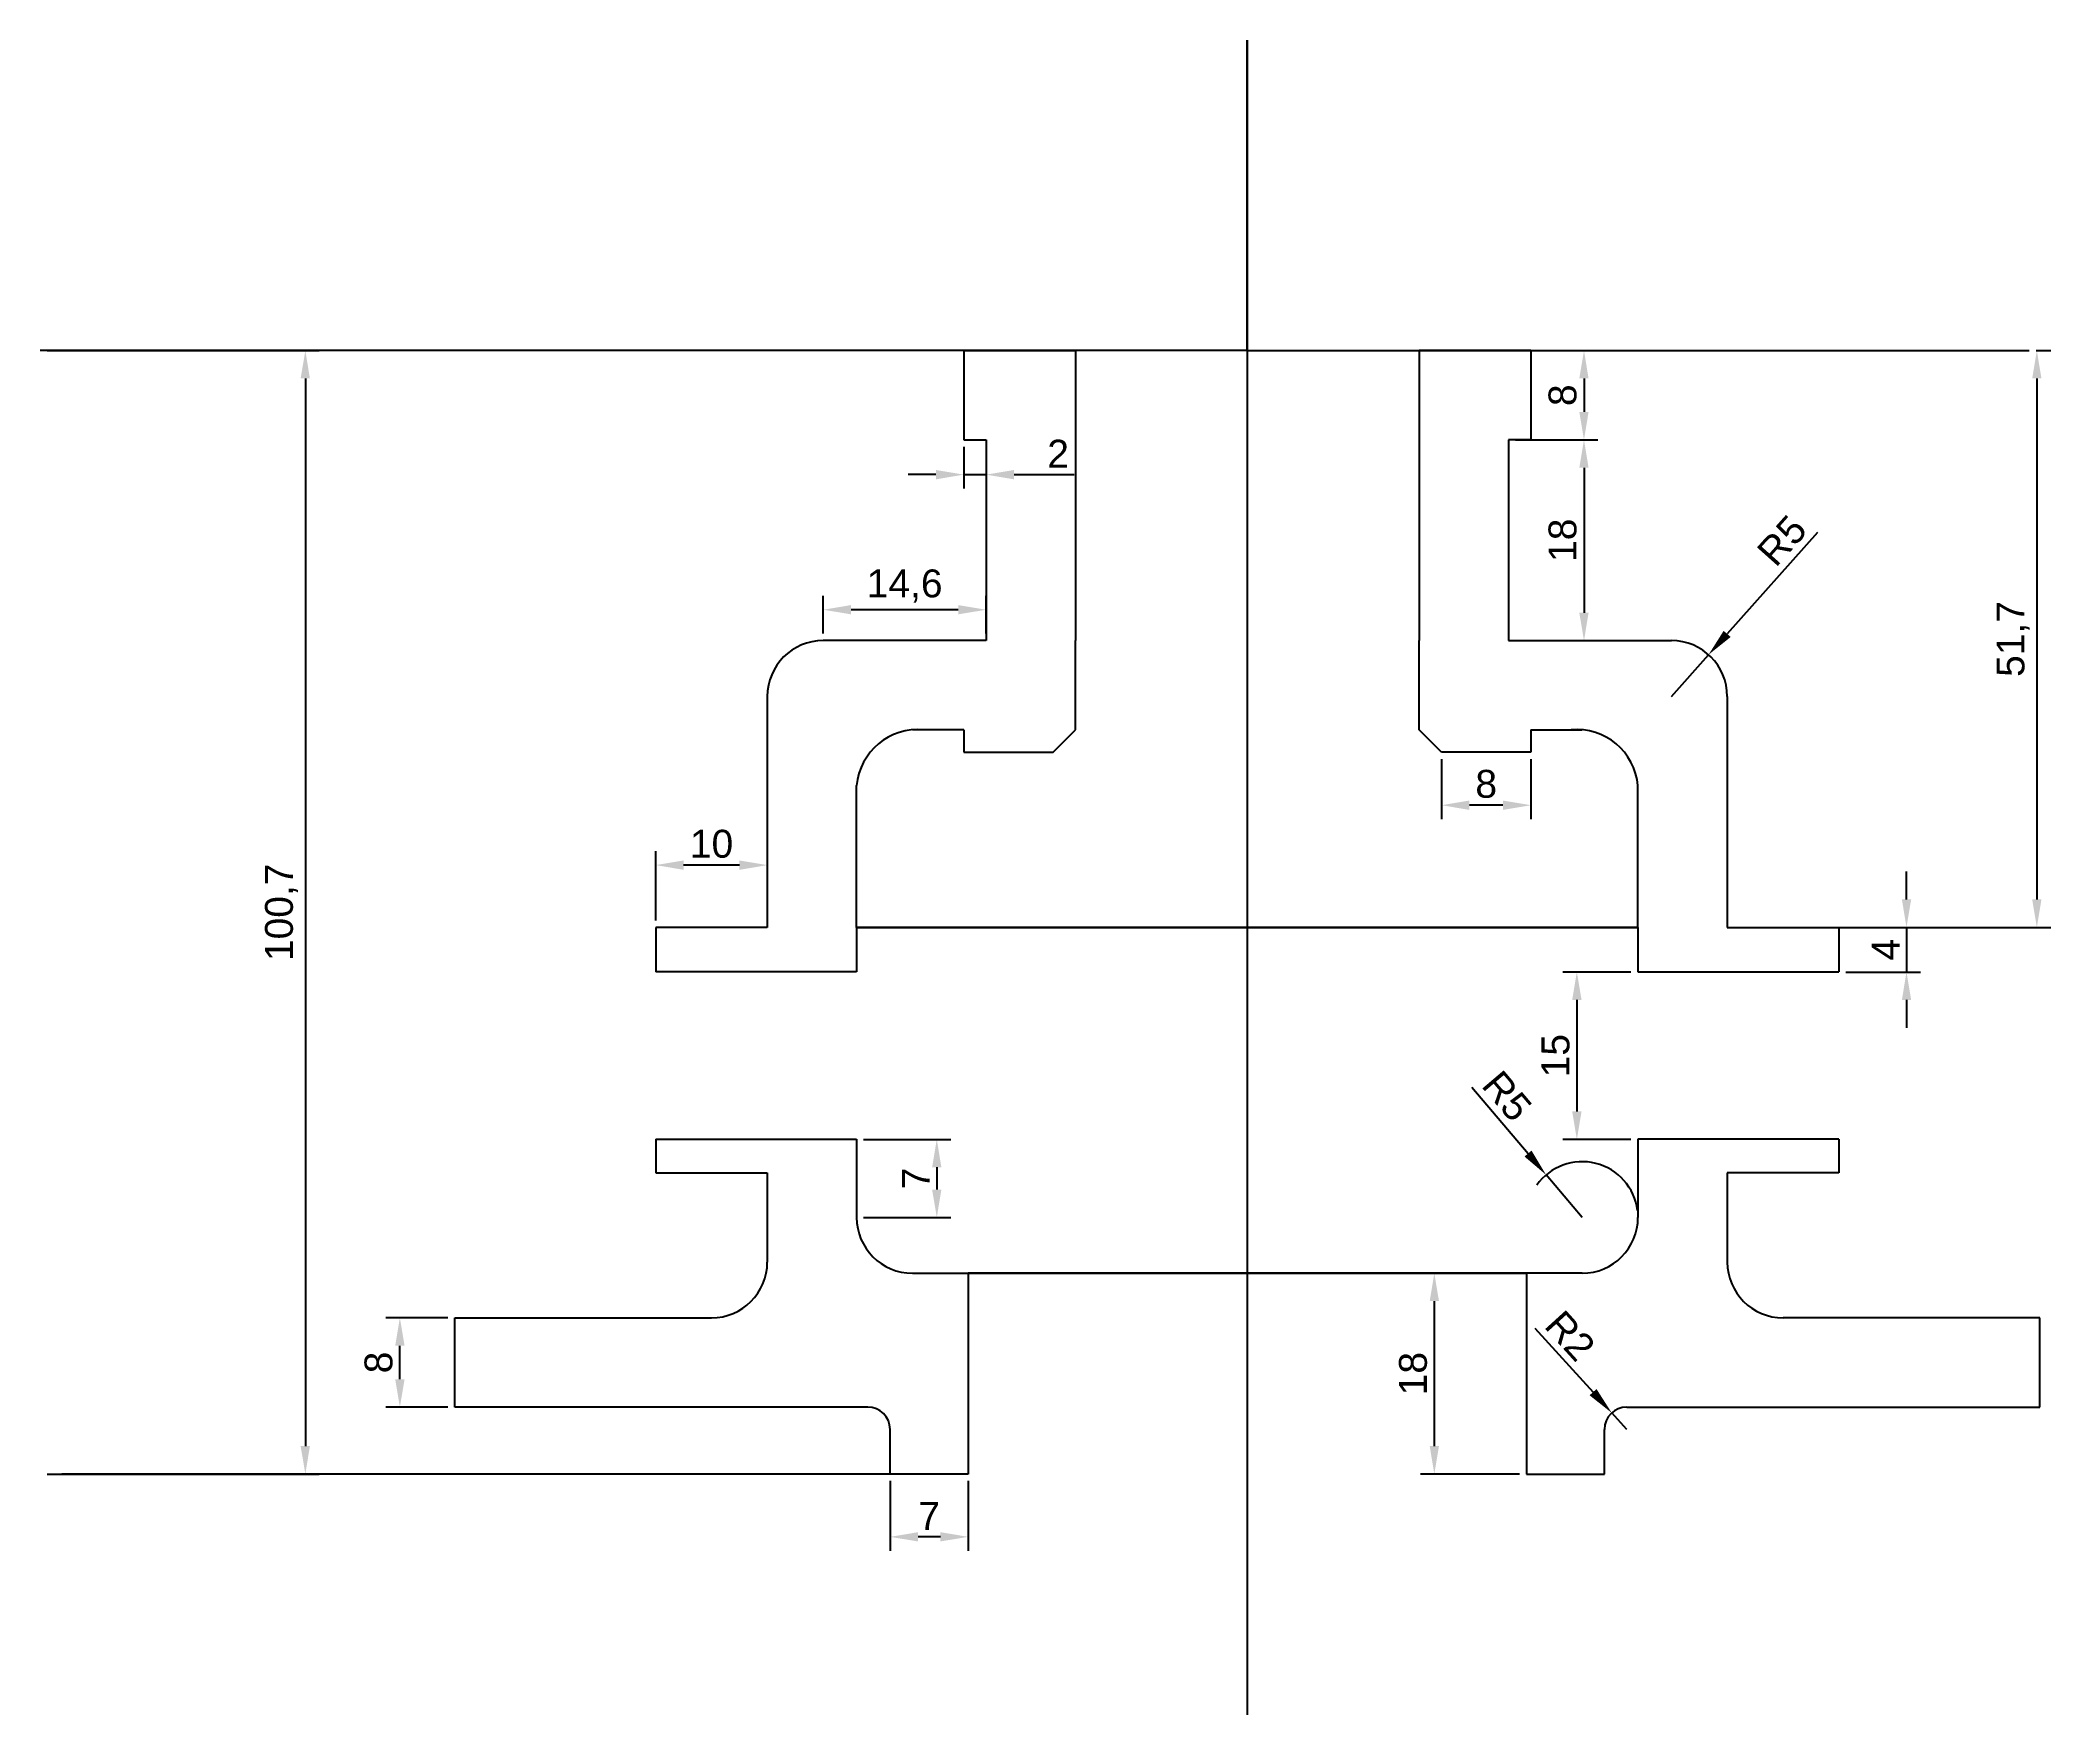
# Model space of a CAD drawing. Header units: millimetres. Extents: x 2661 to 2841, y 3658 to 3808.
import ezdxf

# ---------------------------------------------------------------- set-up
doc = ezdxf.new("R2010")
doc.units = ezdxf.units.MM
doc.styles.get("Standard").update_dxf_attribs({"font": 'arial.ttf'})
doc.dimstyles.new('ISO-25', dxfattribs={"dimtxt": 2.5, "dimasz": 2.5, "dimexe": 1.25, "dimexo": 0.625, "dimtad": 1, "dimtxsty": 'Standard', "dimcen": 2.5, "dimadec": 0, "dimazin": 0, "dimtfac": 1, "dimtmove": 0, "dimatfit": 3, "dimfxl": 1, "dimarcsym": 0})

# ---------------------------------------------------------------- blocks, each defined once
blk = doc.blocks.new('*D1')
at = {"color": 0, "lineweight": -2, "transparency": 16777216}
for p, q in [((2793.66, 3697.43), (2784.79, 3697.43)), ((2786.04, 3694.93), (2786.04, 3681.93)), ((2793.66, 3679.43), (2784.79, 3679.43))]:
    blk.add_line(p, q, dxfattribs=at)
at = {"color": 0, "transparency": 16777216}
for points in [[(2785.63, 3694.93), (2786.46, 3694.93), (2786.04, 3697.43)], [(2785.63, 3681.93), (2786.46, 3681.93), (2786.04, 3679.43)]]:
    blk.add_solid(points, dxfattribs=at)
at = {"layer": 'Defpoints', "color": 0, "transparency": 16777216}
for p in [(2794.29, 3697.43), (2786.04, 3679.43), (2794.29, 3679.43)]:
    blk.add_point(p, dxfattribs=at)
at = {"color": 0, "transparency": 16777216, "insert": (2784.14, 3688.43), "char_height": 2.5, "attachment_point": 5, "rotation": 90}
blk.add_mtext('18', dxfattribs=at)
blk = doc.blocks.new('*D2')
at = {"color": 0, "lineweight": -2, "transparency": 16777216}
for p, q in [((2795.31, 3780.13), (2800.7, 3780.13)), ((2799.45, 3777.63), (2799.45, 3774.63)), ((2795.31, 3772.13), (2800.7, 3772.13))]:
    blk.add_line(p, q, dxfattribs=at)
at = {"color": 0, "transparency": 16777216}
for points in [[(2799.03, 3777.63), (2799.86, 3777.63), (2799.45, 3780.13)], [(2799.03, 3774.63), (2799.86, 3774.63), (2799.45, 3772.13)]]:
    blk.add_solid(points, dxfattribs=at)
at = {"layer": 'Defpoints', "color": 0, "transparency": 16777216}
for p in [(2794.69, 3780.13), (2794.69, 3772.13), (2799.45, 3772.13)]:
    blk.add_point(p, dxfattribs=at)
at = {"color": 0, "transparency": 16777216, "insert": (2797.54, 3776.13), "char_height": 2.5, "attachment_point": 5, "rotation": 90}
blk.add_mtext('8', dxfattribs=at)
blk = doc.blocks.new('*D3')
at = {"color": 0, "lineweight": -2, "transparency": 16777216}
for p, q in [((2793.31, 3772.13), (2800.7, 3772.13)), ((2799.45, 3769.63), (2799.45, 3756.63)), ((2793.31, 3754.13), (2800.7, 3754.13))]:
    blk.add_line(p, q, dxfattribs=at)
at = {"color": 0, "transparency": 16777216}
for points in [[(2799.03, 3769.63), (2799.86, 3769.63), (2799.45, 3772.13)], [(2799.03, 3756.63), (2799.86, 3756.63), (2799.45, 3754.13)]]:
    blk.add_solid(points, dxfattribs=at)
at = {"layer": 'Defpoints', "color": 0, "transparency": 16777216}
for p in [(2792.69, 3772.13), (2792.69, 3754.13), (2799.45, 3754.13)]:
    blk.add_point(p, dxfattribs=at)
at = {"color": 0, "transparency": 16777216, "insert": (2797.54, 3763.13), "char_height": 2.5, "attachment_point": 5, "rotation": 90}
blk.add_mtext('18', dxfattribs=at)
blk = doc.blocks.new('*D5')
at = {"color": 0, "lineweight": -2, "transparency": 16777216}
for p, q in [((2828.34, 3730.93), (2828.34, 3733.43)), ((2822.91, 3728.43), (2829.59, 3728.43)), ((2828.34, 3728.43), (2828.34, 3724.43)), ((2822.91, 3724.43), (2829.59, 3724.43)), ((2828.34, 3721.93), (2828.34, 3719.43))]:
    blk.add_line(p, q, dxfattribs=at)
at = {"color": 0, "transparency": 16777216}
for points in [[(2827.93, 3730.93), (2828.76, 3730.93), (2828.34, 3728.43)], [(2827.93, 3721.93), (2828.76, 3721.93), (2828.34, 3724.43)]]:
    blk.add_solid(points, dxfattribs=at)
at = {"layer": 'Defpoints', "color": 0, "transparency": 16777216}
for p in [(2822.29, 3728.43), (2822.29, 3724.43), (2828.34, 3724.43)]:
    blk.add_point(p, dxfattribs=at)
at = {"color": 0, "transparency": 16777216, "insert": (2826.47, 3726.43), "char_height": 2.5, "attachment_point": 5, "rotation": 90}
blk.add_mtext('4', dxfattribs=at)
blk = doc.blocks.new('*D6')
at = {"color": 0, "lineweight": -2, "transparency": 16777216}
for p, q in [((2786.69, 3743.51), (2786.69, 3738.13)), ((2794.69, 3743.51), (2794.69, 3738.13)), ((2792.19, 3739.38), (2789.19, 3739.38))]:
    blk.add_line(p, q, dxfattribs=at)
at = {"color": 0, "transparency": 16777216}
for points in [[(2789.19, 3739.8), (2789.19, 3738.96), (2786.69, 3739.38)], [(2792.19, 3739.8), (2792.19, 3738.96), (2794.69, 3739.38)]]:
    blk.add_solid(points, dxfattribs=at)
at = {"layer": 'Defpoints', "color": 0, "transparency": 16777216}
for p in [(2786.69, 3744.13), (2794.69, 3744.13), (2786.69, 3739.38)]:
    blk.add_point(p, dxfattribs=at)
at = {"color": 0, "transparency": 16777216, "insert": (2790.69, 3741.28), "char_height": 2.5, "attachment_point": 5}
blk.add_mtext('8', dxfattribs=at)
blk = doc.blocks.new('*D7')
at = {"color": 0, "lineweight": -2, "transparency": 16777216}
for p, q in [((2820.37, 3763.82), (2812.27, 3754.73)), ((2807.29, 3749.13), (2810.61, 3752.87))]:
    blk.add_line(p, q, dxfattribs=at)
at = {"color": 0, "transparency": 16777216}
blk.add_solid([(2811.96, 3755.01), (2812.59, 3754.46), (2810.61, 3752.87)], dxfattribs=at)
at = {"layer": 'Defpoints', "color": 0, "transparency": 16777216}
for p in [(2810.61, 3752.87), (2807.29, 3749.13)]:
    blk.add_point(p, dxfattribs=at)
at = {"color": 0, "transparency": 16777216, "insert": (2817.19, 3763.1), "char_height": 2.5, "attachment_point": 5, "rotation": 48.3014}
blk.add_mtext('R5', dxfattribs=at)
blk = doc.blocks.new('*D8')
at = {"color": 0, "lineweight": -2, "transparency": 16777216}
for p, q in [((2839.96, 3780.13), (2841.27, 3780.13)), ((2840.02, 3777.63), (2840.02, 3730.93)), ((2839.96, 3728.43), (2841.27, 3728.43))]:
    blk.add_line(p, q, dxfattribs=at)
at = {"color": 0, "transparency": 16777216}
for points in [[(2839.6, 3777.63), (2840.43, 3777.63), (2840.02, 3780.13)], [(2839.6, 3730.93), (2840.43, 3730.93), (2840.02, 3728.43)]]:
    blk.add_solid(points, dxfattribs=at)
at = {"layer": 'Defpoints', "color": 0, "transparency": 16777216}
for p in [(2839.33, 3780.13), (2839.33, 3728.43), (2840.02, 3728.43)]:
    blk.add_point(p, dxfattribs=at)
at = {"color": 0, "transparency": 16777216, "insert": (2837.89, 3754.28), "char_height": 2.5, "attachment_point": 5, "rotation": 90}
blk.add_mtext('51,7', dxfattribs=at)
blk = doc.blocks.new('*D9')
at = {"color": 0, "lineweight": -2, "transparency": 16777216}
for p, q in [((2716.29, 3729.06), (2716.29, 3735.26)), ((2723.79, 3734.01), (2718.79, 3734.01)), ((2726.29, 3729.06), (2726.29, 3735.26))]:
    blk.add_line(p, q, dxfattribs=at)
at = {"color": 0, "transparency": 16777216}
for points in [[(2718.79, 3734.43), (2718.79, 3733.59), (2716.29, 3734.01)], [(2723.79, 3734.43), (2723.79, 3733.59), (2726.29, 3734.01)]]:
    blk.add_solid(points, dxfattribs=at)
at = {"layer": 'Defpoints', "color": 0, "transparency": 16777216}
for p in [(2716.29, 3734.01), (2716.29, 3728.43), (2726.29, 3728.43)]:
    blk.add_point(p, dxfattribs=at)
at = {"color": 0, "transparency": 16777216, "insert": (2721.29, 3735.91), "char_height": 2.5, "attachment_point": 5}
blk.add_mtext('10', dxfattribs=at)
blk = doc.blocks.new('*D10')
at = {"color": 0, "lineweight": -2, "transparency": 16777216}
for p, q in [((2803.66, 3724.43), (2797.56, 3724.43)), ((2798.81, 3721.93), (2798.81, 3711.93)), ((2803.66, 3709.43), (2797.56, 3709.43))]:
    blk.add_line(p, q, dxfattribs=at)
at = {"color": 0, "transparency": 16777216}
for points in [[(2798.39, 3721.93), (2799.23, 3721.93), (2798.81, 3724.43)], [(2798.39, 3711.93), (2799.23, 3711.93), (2798.81, 3709.43)]]:
    blk.add_solid(points, dxfattribs=at)
at = {"layer": 'Defpoints', "color": 0, "transparency": 16777216}
for p in [(2804.29, 3724.43), (2798.81, 3709.43), (2804.29, 3709.43)]:
    blk.add_point(p, dxfattribs=at)
at = {"color": 0, "transparency": 16777216, "insert": (2796.91, 3716.93), "char_height": 2.5, "attachment_point": 5, "rotation": 90}
blk.add_mtext('15', dxfattribs=at)
blk = doc.blocks.new('*D11')
at = {"color": 0, "lineweight": -2, "transparency": 16777216}
for p, q in [((2734.91, 3709.43), (2742.72, 3709.43)), ((2741.47, 3706.93), (2741.47, 3704.93)), ((2734.91, 3702.43), (2742.72, 3702.43))]:
    blk.add_line(p, q, dxfattribs=at)
at = {"color": 0, "transparency": 16777216}
for points in [[(2741.05, 3706.93), (2741.88, 3706.93), (2741.47, 3709.43)], [(2741.05, 3704.93), (2741.88, 3704.93), (2741.47, 3702.43)]]:
    blk.add_solid(points, dxfattribs=at)
at = {"layer": 'Defpoints', "color": 0, "transparency": 16777216}
for p in [(2734.29, 3709.43), (2734.29, 3702.43), (2741.47, 3702.43)]:
    blk.add_point(p, dxfattribs=at)
at = {"color": 0, "transparency": 16777216, "insert": (2739.59, 3705.93), "char_height": 2.5, "attachment_point": 5, "rotation": 90}
blk.add_mtext('7', dxfattribs=at)
blk = doc.blocks.new('*D12')
at = {"color": 0, "lineweight": -2, "transparency": 16777216}
for p, q in [((2789.39, 3714.1), (2794.44, 3708.15)), ((2799.29, 3702.43), (2796.05, 3706.25))]:
    blk.add_line(p, q, dxfattribs=at)
blk.add_arc((2799.29, 3702.43), 5, 7.162, 144.615, dxfattribs=at)
at = {"color": 0, "transparency": 16777216}
blk.add_solid([(2794.75, 3708.42), (2794.12, 3707.89), (2796.05, 3706.25)], dxfattribs=at)
at = {"layer": 'Defpoints', "color": 0, "transparency": 16777216}
for p in [(2796.05, 3706.25), (2799.29, 3702.43)]:
    blk.add_point(p, dxfattribs=at)
at = {"color": 0, "transparency": 16777216, "insert": (2792.55, 3713.31), "char_height": 2.5, "attachment_point": 5, "rotation": 310.291}
blk.add_mtext('R5', dxfattribs=at)
blk = doc.blocks.new('*D13')
at = {"color": 0, "lineweight": -2, "transparency": 16777216}
for p, q in [((2737.29, 3678.81), (2737.29, 3672.55)), ((2744.29, 3678.81), (2744.29, 3672.55)), ((2741.79, 3673.8), (2739.79, 3673.8))]:
    blk.add_line(p, q, dxfattribs=at)
at = {"color": 0, "transparency": 16777216}
for points in [[(2739.79, 3674.22), (2739.79, 3673.39), (2737.29, 3673.8)], [(2741.79, 3674.22), (2741.79, 3673.39), (2744.29, 3673.8)]]:
    blk.add_solid(points, dxfattribs=at)
at = {"layer": 'Defpoints', "color": 0, "transparency": 16777216}
for p in [(2737.29, 3679.43), (2744.29, 3679.43), (2737.29, 3673.8)]:
    blk.add_point(p, dxfattribs=at)
at = {"color": 0, "transparency": 16777216, "insert": (2740.79, 3675.68), "char_height": 2.5, "attachment_point": 5}
blk.add_mtext('7', dxfattribs=at)
blk = doc.blocks.new('*D14')
at = {"color": 0, "lineweight": -2, "transparency": 16777216}
for p, q in [((2697.66, 3693.43), (2692.12, 3693.43)), ((2693.37, 3687.93), (2693.37, 3690.93)), ((2697.66, 3685.43), (2692.12, 3685.43))]:
    blk.add_line(p, q, dxfattribs=at)
at = {"color": 0, "transparency": 16777216}
for points in [[(2692.95, 3690.93), (2693.79, 3690.93), (2693.37, 3693.43)], [(2692.95, 3687.93), (2693.79, 3687.93), (2693.37, 3685.43)]]:
    blk.add_solid(points, dxfattribs=at)
at = {"layer": 'Defpoints', "color": 0, "transparency": 16777216}
for p in [(2693.37, 3693.43), (2698.29, 3693.43), (2698.29, 3685.43)]:
    blk.add_point(p, dxfattribs=at)
at = {"color": 0, "transparency": 16777216, "insert": (2691.47, 3689.43), "char_height": 2.5, "attachment_point": 5, "rotation": 90}
blk.add_mtext('8', dxfattribs=at)
blk = doc.blocks.new('*D15')
at = {"color": 0, "lineweight": -2, "transparency": 16777216}
for p, q in [((2661.77, 3780.13), (2686.15, 3780.13)), ((2684.9, 3777.63), (2684.9, 3681.93)), ((2661.77, 3679.43), (2686.15, 3679.43))]:
    blk.add_line(p, q, dxfattribs=at)
at = {"color": 0, "transparency": 16777216}
for points in [[(2684.48, 3777.63), (2685.31, 3777.63), (2684.9, 3780.13)], [(2684.48, 3681.93), (2685.31, 3681.93), (2684.9, 3679.43)]]:
    blk.add_solid(points, dxfattribs=at)
at = {"layer": 'Defpoints', "color": 0, "transparency": 16777216}
for p in [(2661.15, 3780.13), (2661.15, 3679.43), (2684.9, 3679.43)]:
    blk.add_point(p, dxfattribs=at)
at = {"color": 0, "transparency": 16777216, "insert": (2682.77, 3729.78), "char_height": 2.5, "attachment_point": 5, "rotation": 90}
blk.add_mtext('100,7', dxfattribs=at)
blk = doc.blocks.new('*D16')
at = {"color": 0, "lineweight": -2, "transparency": 16777216}
for p, q in [((2795.05, 3692.51), (2800.26, 3686.77)), ((2803.29, 3683.43), (2801.94, 3684.91))]:
    blk.add_line(p, q, dxfattribs=at)
at = {"color": 0, "transparency": 16777216}
blk.add_solid([(2800.57, 3687.05), (2799.95, 3686.49), (2801.94, 3684.91)], dxfattribs=at)
at = {"layer": 'Defpoints', "color": 0, "transparency": 16777216}
for p in [(2801.94, 3684.91), (2803.29, 3683.43)]:
    blk.add_point(p, dxfattribs=at)
at = {"color": 0, "transparency": 16777216, "insert": (2798.21, 3691.83), "char_height": 2.5, "attachment_point": 5, "rotation": 312.2367}
blk.add_mtext('R2', dxfattribs=at)
blk = doc.blocks.new('*D17')
at = {"color": 0, "lineweight": -2, "transparency": 16777216}
for p, q in [((2743.89, 3771.51), (2743.89, 3767.76)), ((2745.89, 3771.51), (2745.89, 3767.76)), ((2741.39, 3769.01), (2738.89, 3769.01)), ((2743.89, 3769.01), (2745.89, 3769.01)), ((2748.39, 3769.01), (2753.79, 3769.01))]:
    blk.add_line(p, q, dxfattribs=at)
at = {"color": 0, "transparency": 16777216}
for points in [[(2741.39, 3769.43), (2741.39, 3768.59), (2743.89, 3769.01)], [(2748.39, 3769.43), (2748.39, 3768.59), (2745.89, 3769.01)]]:
    blk.add_solid(points, dxfattribs=at)
at = {"layer": 'Defpoints', "color": 0, "transparency": 16777216}
for p in [(2743.89, 3772.13), (2745.89, 3772.13), (2745.89, 3769.01)]:
    blk.add_point(p, dxfattribs=at)
at = {"color": 0, "transparency": 16777216, "insert": (2752.34, 3770.89), "char_height": 2.5, "attachment_point": 5}
blk.add_mtext('2', dxfattribs=at)
blk = doc.blocks.new('*D18')
at = {"color": 0, "lineweight": -2, "transparency": 16777216}
for p, q in [((2731.29, 3754.76), (2731.29, 3758.15)), ((2745.89, 3754.76), (2745.89, 3758.15)), ((2743.39, 3756.9), (2733.79, 3756.9))]:
    blk.add_line(p, q, dxfattribs=at)
at = {"color": 0, "transparency": 16777216}
for points in [[(2733.79, 3757.32), (2733.79, 3756.49), (2731.29, 3756.9)], [(2743.39, 3757.32), (2743.39, 3756.49), (2745.89, 3756.9)]]:
    blk.add_solid(points, dxfattribs=at)
at = {"layer": 'Defpoints', "color": 0, "transparency": 16777216}
for p in [(2731.29, 3756.9), (2731.29, 3754.13), (2745.89, 3754.13)]:
    blk.add_point(p, dxfattribs=at)
at = {"color": 0, "transparency": 16777216, "insert": (2738.59, 3759.03), "char_height": 2.5, "attachment_point": 5}
blk.add_mtext('14,6', dxfattribs=at)

msp = doc.modelspace()

# ---------------------------------------------------------------- linework, layer by layer
for p, q in [((2769.286, 3780.134), (2769.286, 3807.952)), ((2769.286, 3807.952), (2769.286, 3657.85)), ((2743.886, 3780.134), (2661.148, 3780.134)), ((2684.898, 3780.134), (2681.148, 3780.134)), ((2769.286, 3780.134), (2743.886, 3780.134)), ((2743.886, 3780.134), (2743.886, 3772.134)), ((2743.886, 3780.134), (2753.886, 3780.134)), ((2753.886, 3780.134), (2753.886, 3754.134)), ((2769.286, 3780.134), (2794.686, 3780.134)), ((2769.286, 3780.134), (2769.286, 3702.701)), ((2769.286, 3780.134), (2769.286, 3702.701)), ((2794.686, 3780.134), (2784.686, 3780.134)), ((2784.686, 3780.134), (2784.686, 3754.134)), ((2794.686, 3780.134), (2794.686, 3772.134)), ((2794.686, 3780.134), (2839.331, 3780.134)), ((2743.886, 3772.134), (2745.886, 3772.134)), ((2745.886, 3772.134), (2745.886, 3754.134)), ((2794.686, 3772.134), (2792.686, 3772.134)), ((2792.686, 3772.134), (2792.686, 3754.134)), ((2745.886, 3754.134), (2731.286, 3754.134)), ((2753.892, 3746.134), (2753.886, 3754.134)), ((2784.68, 3746.134), (2784.686, 3754.134)), ((2792.686, 3754.134), (2807.286, 3754.134)), ((2726.286, 3749.134), (2726.286, 3728.434)), ((2812.286, 3749.134), (2812.286, 3728.434)), ((2743.886, 3746.134), (2740.286, 3746.134)), ((2743.886, 3746.134), (2743.886, 3744.134)), ((2751.886, 3744.134), (2753.892, 3746.134)), ((2786.686, 3744.134), (2784.68, 3746.134)), ((2794.686, 3746.134), (2798.286, 3746.134)), ((2794.686, 3746.134), (2794.686, 3744.134)), ((2743.886, 3744.134), (2751.886, 3744.134)), ((2794.686, 3744.134), (2786.686, 3744.134)), ((2734.286, 3728.434), (2734.286, 3741.134)), ((2804.286, 3728.434), (2804.286, 3741.134)), ((2726.286, 3728.434), (2716.286, 3728.434)), ((2716.286, 3728.434), (2716.286, 3724.434)), ((2734.286, 3728.434), (2769.286, 3728.434)), ((2769.286, 3728.434), (2734.286, 3728.434)), ((2734.286, 3728.434), (2734.286, 3724.434)), ((2804.286, 3728.434), (2769.286, 3728.434)), ((2769.286, 3728.434), (2804.286, 3728.434)), ((2804.286, 3728.434), (2804.286, 3724.434)), ((2812.286, 3728.434), (2822.286, 3728.434)), ((2822.286, 3728.434), (2822.286, 3724.434)), ((2822.286, 3728.434), (2840.018, 3728.434)), ((2734.286, 3724.434), (2716.286, 3724.434)), ((2804.286, 3724.434), (2822.286, 3724.434)), ((2716.286, 3709.434), (2734.286, 3709.434)), ((2716.286, 3709.434), (2716.286, 3706.434)), ((2734.286, 3709.434), (2734.286, 3702.434)), ((2822.286, 3709.434), (2804.286, 3709.434)), ((2804.286, 3709.434), (2804.286, 3702.434)), ((2822.286, 3709.434), (2822.286, 3706.434)), ((2716.286, 3706.434), (2726.286, 3706.434)), ((2726.286, 3706.434), (2726.286, 3698.434)), ((2822.286, 3706.434), (2812.286, 3706.434)), ((2812.286, 3706.434), (2812.286, 3698.434)), ((2769.286, 3702.701), (2769.286, 3691.148)), ((2769.286, 3702.701), (2769.286, 3691.148)), ((2739.286, 3697.434), (2769.286, 3697.434)), ((2769.286, 3697.434), (2744.286, 3697.434)), ((2744.286, 3697.434), (2744.286, 3679.434)), ((2799.286, 3697.434), (2769.286, 3697.434)), ((2769.286, 3697.434), (2794.286, 3697.434)), ((2794.286, 3697.434), (2794.286, 3679.434)), ((2698.286, 3685.434), (2698.286, 3693.434)), ((2698.286, 3693.434), (2721.286, 3693.434)), ((2840.286, 3693.434), (2817.286, 3693.434)), ((2840.286, 3685.434), (2840.286, 3693.434)), ((2735.286, 3685.434), (2698.286, 3685.434)), ((2803.286, 3685.434), (2840.286, 3685.434)), ((2737.286, 3679.434), (2737.286, 3683.434)), ((2801.286, 3679.434), (2801.286, 3683.434)), ((2737.286, 3679.434), (2663.081, 3679.434)), ((2744.286, 3679.434), (2737.286, 3679.434)), ((2794.286, 3679.434), (2801.286, 3679.434))]:
    msp.add_line(p, q)
for points in [[(2740.286, 3746.134), (2739.286, 3746.134)], [(2798.286, 3746.134), (2799.286, 3746.134)]]:
    msp.add_lwpolyline(points)
for centre, radius, start, end in [((2731.286, 3749.134), 5, 90, 180), ((2807.286, 3749.134), 5, 0, 90), ((2739.786, 3740.634), 5.523, 84.80557, 174.80557), ((2798.786, 3740.634), 5.523, 5.19443, 95.19443), ((2739.286, 3702.434), 5, 180, 270), ((2799.286, 3702.434), 5, 270, 0), ((2721.286, 3698.434), 5, 270, 0), ((2817.286, 3698.434), 5, 180, 270), ((2735.286, 3683.434), 2, 0, 90), ((2803.286, 3683.434), 2, 90, 180)]:
    msp.add_arc(centre, radius, start, end)

# ---------------------------------------------------------------- dimensions: what is measured, and where the dimension line sits
for base, p1, p2, picture, middle in [((2684.898, 3679.434), (2661.148, 3780.134), (2661.148, 3679.434), '*D15', (2682.77, 3729.784)), ((2799.446, 3772.134), (2794.686, 3780.134), (2794.686, 3772.134), '*D2', (2797.545, 3776.134)), ((2840.018, 3728.434), (2839.331, 3780.134), (2839.331, 3728.434), '*D8', (2837.89, 3754.284)), ((2799.446, 3754.134), (2792.686, 3772.134), (2792.686, 3754.134), '*D3', (2797.545, 3763.134)), ((2828.344, 3724.434), (2822.286, 3728.434), (2822.286, 3724.434), '*D5', (2826.469, 3726.434)), ((2798.811, 3709.434), (2804.286, 3724.434), (2804.286, 3709.434), '*D10', (2796.91, 3716.934)), ((2741.466, 3702.434), (2734.286, 3709.434), (2734.286, 3702.434), '*D11', (2739.591, 3705.934)), ((2786.043, 3679.434), (2794.286, 3697.434), (2794.286, 3679.434), '*D1', (2784.141, 3688.434)), ((2693.368, 3693.434), (2698.286, 3685.434), (2698.286, 3693.434), '*D14', (2691.467, 3689.434))]:
    dim = msp.add_linear_dim(base=base, p1=p1, p2=p2, angle=90, dimstyle='ISO-25')
    dim.commit()
    dim.dimension.update_dxf_attribs({"geometry": picture, "text_midpoint": middle})
for base, p1, p2, picture, middle in [((2745.886, 3769.012), (2743.886, 3772.134), (2745.886, 3772.134), '*D17', (2752.339, 3770.892)), ((2731.286, 3756.903), (2745.886, 3754.134), (2731.286, 3754.134), '*D18', (2738.586, 3759.031)), ((2786.686, 3739.381), (2794.686, 3744.134), (2786.686, 3744.134), '*D6', (2790.686, 3741.283)), ((2716.286, 3734.008), (2726.286, 3728.434), (2716.286, 3728.434), '*D9', (2721.286, 3735.91)), ((2737.286, 3673.803), (2744.286, 3679.434), (2737.286, 3679.434), '*D13', (2740.786, 3675.678))]:
    dim = msp.add_linear_dim(base=base, p1=p1, p2=p2, dimstyle='ISO-25')
    dim.commit()
    dim.dimension.update_dxf_attribs({"geometry": picture, "text_midpoint": middle})
dim = msp.add_radius_dim(center=(2807.286, 3749.134), mpoint=(2810.612, 3752.867), dimstyle='ISO-25')
dim.commit()
dim.dimension.update_dxf_attribs({"geometry": '*D7', "text_midpoint": (2818.605, 3761.839), "dimtype": 164})
for center, mpoint, picture, middle in [((2799.286, 3702.434), (2796.052, 3706.248), '*D12', (2792.552, 3713.31)), ((2803.286, 3683.434), (2801.941, 3684.915), '*D16', (2798.206, 3691.826))]:
    dim = msp.add_radius_dim(center=center, mpoint=mpoint, dimstyle='ISO-25')
    dim.commit()
    dim.dimension.update_dxf_attribs({"geometry": picture, "text_midpoint": middle})

doc.saveas('drawing.dxf')
